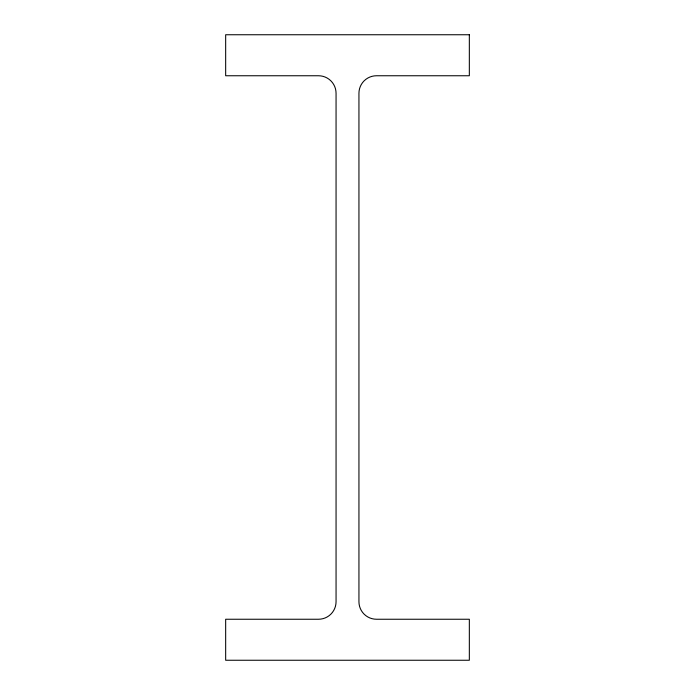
<?xml version="1.0" encoding="UTF-8"?>
<svg xmlns="http://www.w3.org/2000/svg" width="695" height="695" viewBox="0 0 695 695"><rect width="100%" height="100%" fill="white"/><g stroke="black" fill="none" stroke-linecap="round" stroke-linejoin="round"><path stroke-width="1.04" d="M469.334 34.75L225.666 34.75L225.666 75.755L318.527 75.755A17.531 17.531 0 0 1 336.059 93.286L336.059 601.714A17.531 17.531 0 0 1 318.527 619.245L225.666 619.245L225.666 660.25L469.334 660.25L469.334 619.245L376.473 619.245A17.531 17.531 0 0 1 358.941 601.714L358.941 93.286A17.531 17.531 0 0 1 376.473 75.755L469.334 75.755L469.334 34.75"/></g></svg>
